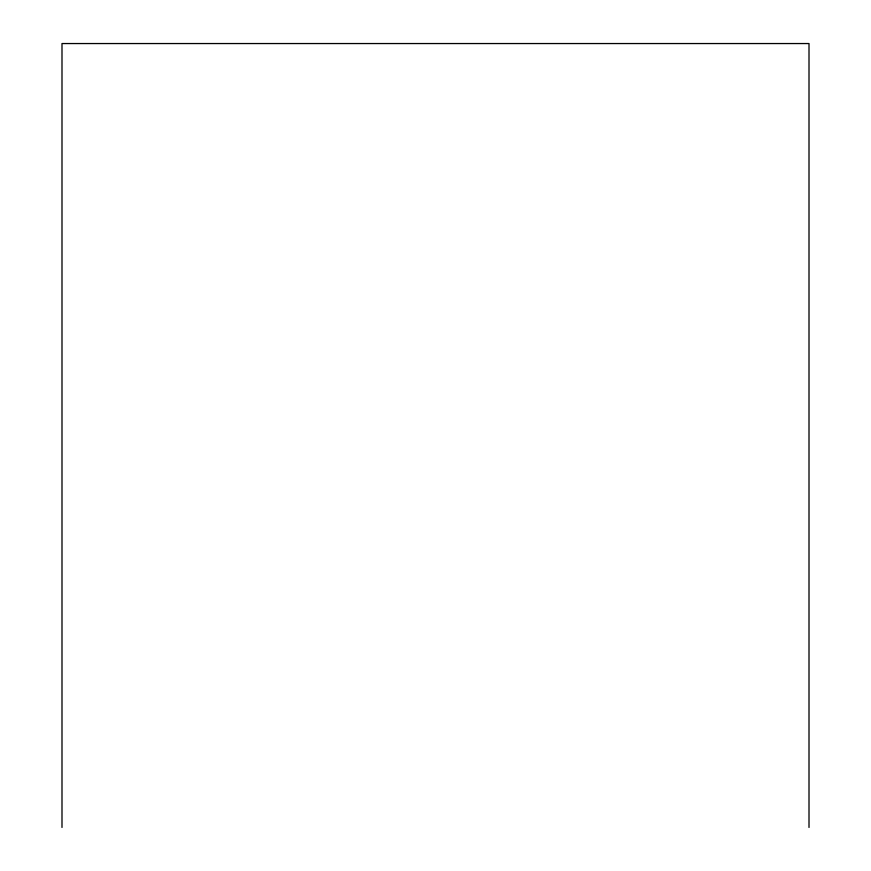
<?xml version="1.0" encoding="UTF-8"?>
<svg xmlns="http://www.w3.org/2000/svg" width="871" height="871" viewBox="0 0 871 871"><rect width="100%" height="100%" fill="white"/><g stroke="black" fill="none" stroke-linecap="round" stroke-linejoin="round"><path stroke-width="1.31" d="M809.007 827.45L809.007 43.55L61.993 43.55L61.993 827.45"/></g></svg>
